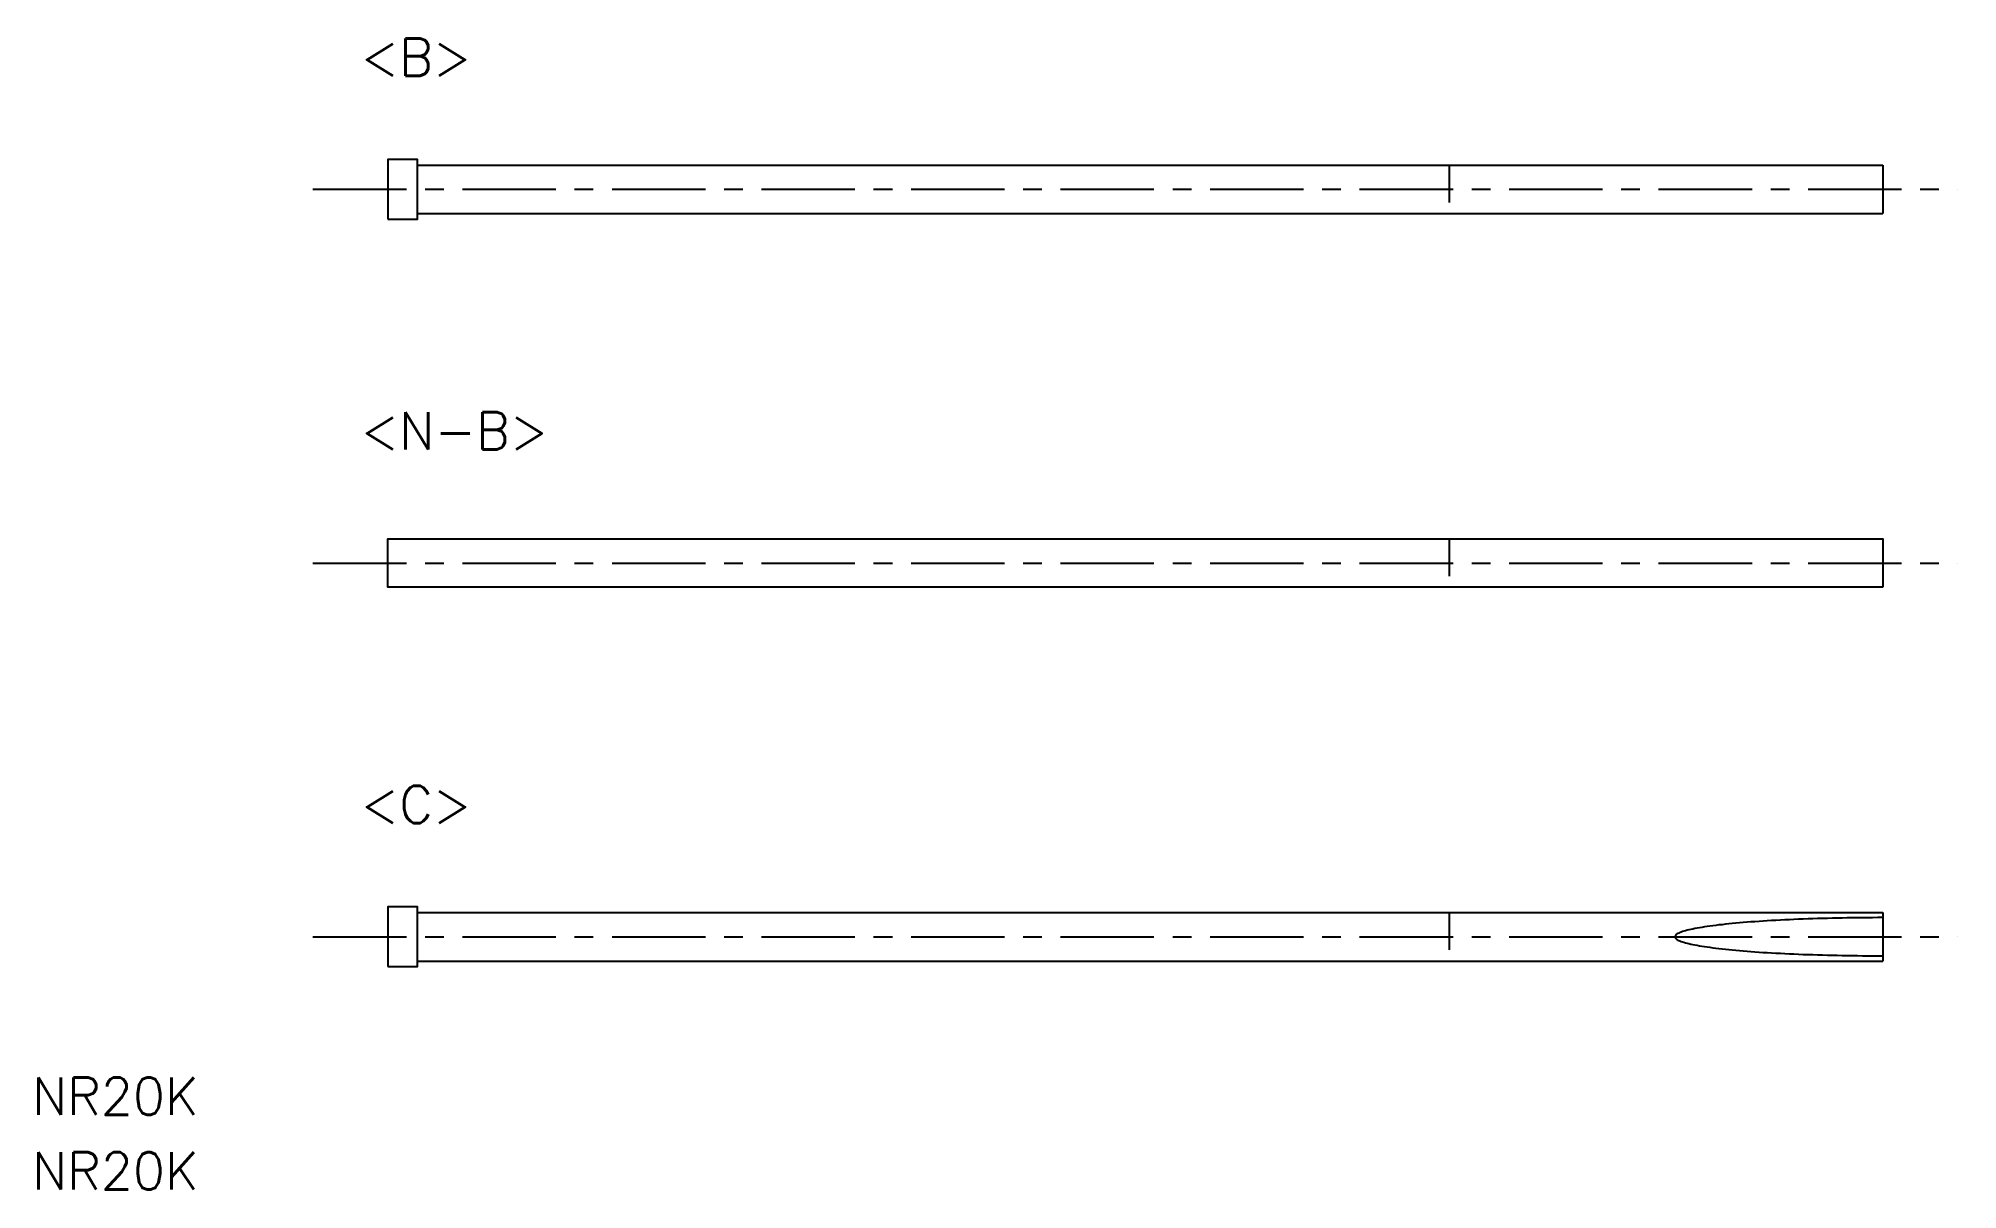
# Model space of a CAD drawing. Extents: x 23.7 to 49.4, y 27.7 to 43.1.
import ezdxf
from ezdxf.enums import TextEntityAlignment as Align

# ---------------------------------------------------------------- set-up
doc = ezdxf.new("R2010")
doc.units = 0
doc.linetypes.add('CENTER', pattern=[2, 1.25, -0.25, 0.25, -0.25])
doc.linetypes.add('DASHED', pattern=[0.75, 0.5, -0.25])
doc.layers.get('0').update_dxf_attribs({"linetype": 'CONTINUOUS'})
doc.layers.add('CENTER', color=1, linetype='CENTER')
doc.styles.get("Standard").update_dxf_attribs({"font": 'txt.shx'})

msp = doc.modelspace()

# ---------------------------------------------------------------- linework, layer by layer
at = {"color": 7, "linetype": 'CONTINUOUS'}
for p, q in [((28.771, 41.367), (48.371, 41.367)), ((48.371, 41.367), (48.371, 40.717)), ((28.771, 40.717), (48.371, 40.717)), ((28.771, 31.367), (48.371, 31.367)), ((48.371, 31.367), (48.371, 30.717)), ((28.771, 30.717), (48.371, 30.717))]:
    msp.add_line(p, q, dxfattribs=at)
at = {"color": 3, "linetype": 'DASHED'}
for p, q in [((42.571, 41.367), (42.571, 40.717)), ((42.571, 36.367), (42.571, 35.717)), ((42.571, 31.367), (42.571, 30.717))]:
    msp.add_line(p, q, dxfattribs=at)
for points in [[(28.371, 40.642), (28.771, 40.642), (28.771, 41.442), (28.371, 41.442)], [(28.371, 30.642), (28.771, 30.642), (28.771, 31.442), (28.371, 31.442)]]:
    msp.add_lwpolyline(points, close=True)
at = {"color": 7, "linetype": 'CONTINUOUS'}
msp.add_lwpolyline([(48.371, 35.717), (28.371, 35.717), (28.371, 36.367), (48.371, 36.367)], close=True, dxfattribs=at)
msp.add_polyline3d([(48.371, 31.297, 0), (48.302, 31.297, 0), (48.234, 31.296, 0), (48.166, 31.296, 0), (48.098, 31.295, 0), (48.03, 31.295, 0), (47.962, 31.294, 0), (47.895, 31.293, 0), (47.828, 31.292, 0), (47.761, 31.29, 0), (47.695, 31.289, 0), (47.629, 31.287, 0), (47.563, 31.286, 0), (47.498, 31.284, 0), (47.433, 31.282, 0), (47.37, 31.28, 0), (47.306, 31.277, 0), (47.243, 31.275, 0), (47.181, 31.272, 0), (47.12, 31.269, 0), (47.059, 31.267, 0), (47, 31.263, 0), (46.941, 31.26, 0), (46.882, 31.257, 0), (46.825, 31.254, 0), (46.769, 31.25, 0), (46.714, 31.247, 0), (46.659, 31.243, 0), (46.606, 31.239, 0), (46.554, 31.235, 0), (46.503, 31.231, 0), (46.453, 31.226, 0), (46.404, 31.222, 0), (46.356, 31.217, 0), (46.309, 31.213, 0), (46.264, 31.208, 0), (46.22, 31.203, 0), (46.178, 31.199, 0), (46.136, 31.194, 0), (46.096, 31.188, 0), (46.058, 31.183, 0), (46.02, 31.178, 0), (45.985, 31.173, 0), (45.95, 31.167, 0), (45.917, 31.162, 0), (45.886, 31.156, 0), (45.856, 31.151, 0), (45.827, 31.145, 0), (45.801, 31.139, 0), (45.775, 31.133, 0), (45.751, 31.128, 0), (45.729, 31.122, 0), (45.709, 31.116, 0), (45.69, 31.11, 0), (45.672, 31.104, 0), (45.656, 31.097, 0), (45.642, 31.091, 0), (45.63, 31.085, 0), (45.619, 31.079, 0), (45.61, 31.073, 0), (45.602, 31.067, 0), (45.596, 31.06, 0), (45.592, 31.054, 0), (45.59, 31.048, 0), (45.589, 31.042, 0), (45.59, 31.035, 0), (45.592, 31.029, 0), (45.596, 31.023, 0), (45.602, 31.017, 0), (45.61, 31.01, 0), (45.619, 31.004, 0), (45.63, 30.998, 0), (45.642, 30.992, 0), (45.656, 30.986, 0), (45.672, 30.98, 0), (45.69, 30.974, 0), (45.709, 30.968, 0), (45.729, 30.962, 0), (45.751, 30.956, 0), (45.775, 30.95, 0), (45.801, 30.944, 0), (45.827, 30.938, 0), (45.856, 30.933, 0), (45.886, 30.927, 0), (45.917, 30.921, 0), (45.95, 30.916, 0), (45.985, 30.911, 0), (46.02, 30.905, 0), (46.058, 30.9, 0), (46.096, 30.895, 0), (46.136, 30.89, 0), (46.178, 30.885, 0), (46.22, 30.88, 0), (46.264, 30.875, 0), (46.309, 30.87, 0), (46.356, 30.866, 0), (46.404, 30.861, 0), (46.453, 30.857, 0), (46.503, 30.853, 0), (46.554, 30.849, 0), (46.606, 30.845, 0), (46.659, 30.841, 0), (46.714, 30.837, 0), (46.769, 30.833, 0), (46.825, 30.83, 0), (46.882, 30.826, 0), (46.941, 30.823, 0), (47, 30.82, 0), (47.059, 30.817, 0), (47.12, 30.814, 0), (47.181, 30.811, 0), (47.243, 30.809, 0), (47.306, 30.806, 0), (47.37, 30.804, 0), (47.433, 30.802, 0), (47.498, 30.8, 0), (47.563, 30.798, 0), (47.629, 30.796, 0), (47.695, 30.794, 0), (47.761, 30.793, 0), (47.828, 30.792, 0), (47.895, 30.79, 0), (47.962, 30.789, 0), (48.03, 30.789, 0), (48.098, 30.788, 0), (48.166, 30.787, 0), (48.234, 30.787, 0), (48.302, 30.787, 0), (48.371, 30.787, 0)])
at = {"layer": 'CENTER', "color": 1, "linetype": 'CENTER'}
for p, q in [((27.371, 41.042), (49.371, 41.042)), ((27.371, 36.042), (49.371, 36.042)), ((27.371, 31.042), (49.371, 31.042))]:
    msp.add_line(p, q, dxfattribs=at)

# ---------------------------------------------------------------- texts
at = {"color": 7, "linetype": 'CONTINUOUS'}
for s, p in [('<B>', (28.01, 42.812)), ('<N-B>', (28.01, 37.812)), ('<C>', (28.01, 32.812))]:
    msp.add_text(s, height=0.5, dxfattribs=at).set_placement(p, align=Align.MIDDLE_LEFT)
for p in [(23.612, 28.658), (23.612, 27.658)]:
    msp.add_text('NR20K', height=0.5, dxfattribs=at).set_placement(p)

doc.saveas('drawing.dxf')
